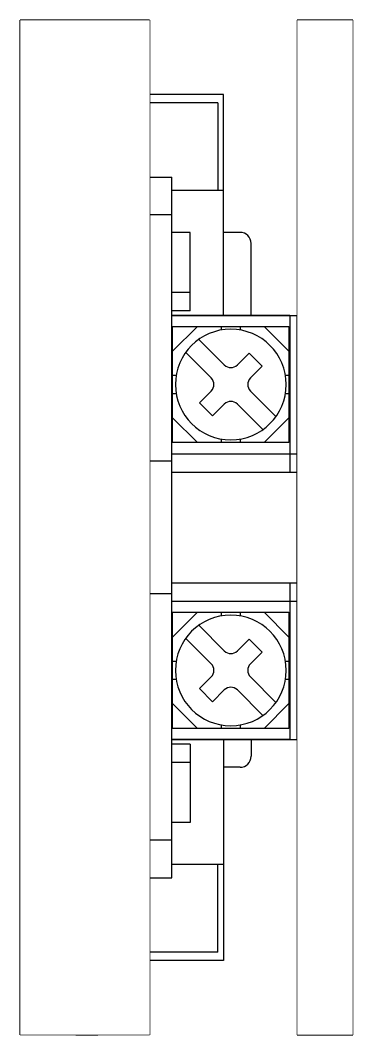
# Model space of a CAD drawing. Header units: inches. Extents: x 57 to 2760, y -193 to 2149.
# Drawn here: x 464.1 to 482.1, y 724.1 to 779.1 of the extents above; entities that cross this region are included whole.
import ezdxf

# ---------------------------------------------------------------- set-up
doc = ezdxf.new("R2010")
doc.units = ezdxf.units.IN
doc.header["$MEASUREMENT"] = 0
doc.set_wipeout_variables(frame=1)

# ---------------------------------------------------------------- blocks, each defined once
blk = doc.blocks.new('hybt-15a2')
for p, q in [((0, 55), (0, 39.25)), ((0, 15.75), (0, 0))]:
    blk.add_line(p, q)
at = {"lineweight": 25}
for points in [[(0, 55), (1.2, 55)], [(1.2, 45.773), (1.2, 55)], [(2.2, 54.44), (1.2, 54.44)], [(2.2, 50.475), (2.2, 54.44)], [(2.2, 52.243), (1.2, 52.243)], [(8, 50.975), (2.2, 50.975)], [(8, 39), (8, 50.975)], [(1.2, 45.773), (1.2, 50.526)], [(2.2, 50.475), (1.2, 50.475)], [(7.7, 50.526), (2.2, 50.526)], [(7.7, 50.526), (7.7, 45.773)], [(1.2, 46.856), (0, 46.856)], [(4, 8.5), (4, 46.5)], [(4, 46.5), (5.2, 46.5)], [(5.2, 8.5), (5.2, 46.5)], [(1.2, 45.894), (0, 45.894)], [(4, 45.773), (1.2, 45.773)], [(8, 45.773), (5.2, 45.773)], [(5.2, 44.451), (4, 44.451)], [(6.2, 43.5), (5.2, 43.5)], [(6.2, 39.25), (6.2, 43.5)], [(8.9, 43.5), (8, 43.5)], [(9.5, 39), (9.5, 42.9)], [(4, 41.2), (0, 41.2)], [(6.2, 40.25), (5.2, 40.25)], [(4, 39.25), (0, 39.25)], [(6.2, 39.25), (5.2, 39.25)], [(11.6, 39.002), (5.2, 39.002)], [(5.2, 37.3), (5.2, 39.002)], [(5.2, 39), (12, 39)], [(11.6, 39.002), (11.6, 30.5)], [(12, 16), (12, 39)], [(5.25, 37.052), (6.6, 38.402)], [(5.25, 32.102), (5.25, 38.402)], [(5.25, 38.402), (11.55, 38.402)], [(7.9, 38.21), (7.9, 38.402)], [(8.9, 38.402), (8.9, 38.21)], [(10.2, 38.402), (11.55, 37.052)], [(11.55, 38.402), (11.55, 32.102)], [(8.046, 36.313), (6.662, 37.698)], [(7.339, 35.606), (5.955, 36.99)], [(8.754, 36.313), (9.39, 36.949)], [(10.097, 36.242), (9.39, 36.949)], [(5.25, 35.752), (5.442, 35.752)], [(9.461, 35.606), (10.097, 36.242)], [(11.358, 35.752), (11.55, 35.752)], [(5.442, 34.752), (5.25, 34.752)], [(6.703, 34.262), (7.339, 34.899)], [(10.845, 33.514), (9.461, 34.899)], [(11.55, 34.752), (11.358, 34.752)], [(7.41, 33.555), (6.703, 34.262)], [(7.41, 33.555), (8.046, 34.192)], [(10.138, 32.807), (8.754, 34.192)], [(5.2, 30.5), (5.2, 33.3)], [(6.6, 32.102), (5.25, 33.453)], [(11.55, 33.453), (10.2, 32.102)], [(11.55, 32.102), (5.25, 32.102)], [(7.9, 32.102), (7.9, 32.294)], [(8.9, 32.294), (8.9, 32.102)], [(5.2, 31.5), (12, 31.5)], [(5.2, 31.1), (4, 31.1)], [(5.2, 30.5), (12, 30.5)], [(5.2, 24.5), (12, 24.5)], [(5.2, 21.7), (5.2, 24.5)], [(11.6, 24.5), (11.6, 16)], [(5.2, 23.9), (4, 23.9)], [(5.2, 23.5), (12, 23.5)], [(5.25, 21.552), (6.6, 22.902)], [(5.25, 16.602), (5.25, 22.902)], [(5.25, 22.902), (11.55, 22.902)], [(7.9, 22.71), (7.9, 22.902)], [(8.9, 22.902), (8.9, 22.71)], [(10.2, 22.902), (11.55, 21.552)], [(11.55, 22.902), (11.55, 16.602)], [(8.046, 20.813), (6.662, 22.197)], [(7.339, 20.106), (5.955, 21.49)], [(8.754, 20.813), (9.39, 21.449)], [(10.097, 20.742), (9.39, 21.449)], [(9.461, 20.106), (10.097, 20.742)], [(5.25, 20.252), (5.442, 20.252)], [(11.358, 20.252), (11.55, 20.252)], [(5.442, 19.252), (5.25, 19.252)], [(6.703, 18.762), (7.339, 19.398)], [(10.845, 18.014), (9.461, 19.398)], [(11.55, 19.252), (11.358, 19.252)], [(7.41, 18.055), (6.703, 18.762)], [(7.41, 18.055), (8.046, 18.691)], [(10.138, 17.307), (8.754, 18.691)], [(5.2, 16), (5.2, 17.7)], [(6.6, 16.602), (5.25, 17.952)], [(11.55, 17.952), (10.2, 16.602)], [(11.55, 16.602), (5.25, 16.602)], [(7.9, 16.602), (7.9, 16.794)], [(8.9, 16.794), (8.9, 16.602)], [(5.2, 16), (12, 16)], [(11.6, 16), (5.2, 16)], [(8, 16), (8, 4.025)], [(9.5, 16), (9.5, 15.1)], [(4, 15.75), (0, 15.75)], [(6.2, 15.75), (5.2, 15.75)], [(6.2, 15.75), (6.2, 11.5)], [(6.2, 14.75), (5.2, 14.75)], [(8.9, 14.5), (8, 14.5)], [(4, 13.8), (0, 13.8)], [(6.2, 11.5), (5.2, 11.5)], [(5.2, 10.549), (4, 10.549)], [(1.2, 9.106), (0, 9.106)], [(1.2, 0), (1.2, 9.227)], [(4, 9.227), (1.2, 9.227)], [(1.2, 9.227), (1.2, 4.474)], [(8, 9.227), (5.2, 9.227)], [(7.7, 4.474), (7.7, 9.227)], [(4, 8.5), (5.2, 8.5)], [(1.2, 8.144), (0, 8.144)], [(2.2, 4.525), (1.2, 4.525)], [(2.2, 4.525), (2.2, 0.56)], [(7.7, 4.474), (2.2, 4.474)], [(8, 4.025), (2.2, 4.025)], [(2.2, 2.757), (1.2, 2.757)], [(2.2, 0.56), (1.2, 0.56)], [(0, 0), (1.2, 0)]]:
    blk.add_lwpolyline(points, dxfattribs=at)
at = {"lineweight": 0}
for points in [[(0, 55), (0, 55)], [(0, 55), (0, 55)], [(0, 55), (0, 55)], [(0, 55), (0, 55)], [(1.2, 55), (1.2, 55)], [(8, 50.975), (8, 50.975)], [(9.5, 42.9), (9.5, 42.9)], [(12, 39), (12, 39)]]:
    blk.add_lwpolyline(points, dxfattribs=at)
at = {"lineweight": 25}
for points in [[(9.5, 42.9), (9.5, 43.231), (9.231, 43.5), (8.9, 43.5)], [(8.046, 36.313), (8.242, 36.118), (8.558, 36.118), (8.754, 36.313)], [(7.339, 34.899), (7.535, 35.094), (7.535, 35.411), (7.339, 35.606)], [(9.461, 35.606), (9.265, 35.411), (9.265, 35.094), (9.461, 34.899)], [(8.754, 34.192), (8.558, 34.387), (8.242, 34.387), (8.046, 34.192)], [(8.046, 20.813), (8.242, 20.617), (8.558, 20.617), (8.754, 20.813)], [(7.339, 19.398), (7.535, 19.594), (7.535, 19.91), (7.339, 20.106)], [(9.461, 20.106), (9.265, 19.91), (9.265, 19.594), (9.461, 19.398)], [(8.754, 18.691), (8.558, 18.887), (8.242, 18.887), (8.046, 18.691)], [(8.9, 14.5), (9.231, 14.5), (9.5, 14.769), (9.5, 15.1)]]:
    blk.add_open_spline(points, degree=3, dxfattribs=at)
for points in [[(8.4, 32.252), (6.743, 32.252), (5.4, 33.595), (5.4, 35.252), (5.4, 36.909), (6.743, 38.252), (8.4, 38.252), (10.057, 38.252), (11.4, 36.909), (11.4, 35.252), (11.4, 33.595), (10.057, 32.252), (8.4, 32.252), (8.4, 32.252), (8.4, 32.252), (8.4, 32.252)], [(8.4, 16.752), (6.743, 16.752), (5.4, 18.095), (5.4, 19.752), (5.4, 21.409), (6.743, 22.752), (8.4, 22.752), (10.057, 22.752), (11.4, 21.409), (11.4, 19.752), (11.4, 18.095), (10.057, 16.752), (8.4, 16.752), (8.4, 16.752), (8.4, 16.752), (8.4, 16.752)]]:
    blk.add_open_spline(points, degree=3, knots=[0, 0, 0, 0, 1, 1, 1, 2, 2, 2, 3, 3, 3, 4, 4, 4, 5, 5, 5, 5], dxfattribs=at)
blk = doc.blocks.new('left-side_hy')
for p, q in [((85.634, 592.951), (85.634, 647.951)), ((92.634, 647.951), (85.634, 647.951)), ((92.634, 647.951), (92.634, 592.951)), ((92.634, 592.951), (85.634, 592.951))]:
    blk.add_line(p, q)
blk.add_wipeout([(85.634, 647.951), (92.634, 647.951), (92.634, 592.951), (85.634, 592.951)])
blk = doc.blocks.new('right-side_hy')
for p, q in [((0, 27.5), (0, -27.5)), ((3, 27.5), (0, 27.5)), ((3, -27.5), (3, 27.5)), ((-4, 11.502), (-3.977, 11.502)), ((-3.931, -11.5), (-4, -11.5)), ((0, -27.5), (3, -27.5))]:
    blk.add_line(p, q)
blk.add_wipeout([(0, 27.5), (3, 27.5), (3, -27.5), (0, -27.5)])

msp = doc.modelspace()

# ---------------------------------------------------------------- block references
msp.add_blockref('hybt-15a2', (467.06153, 724.12641))

# ---------------------------------------------------------------- next in the draw order: block references
for name, p in [('left-side_hy', (378.4276, 131.17562)), ('right-side_hy', (479.06153, 751.62641))]:
    msp.add_blockref(name, p)

doc.saveas('drawing.dxf')
